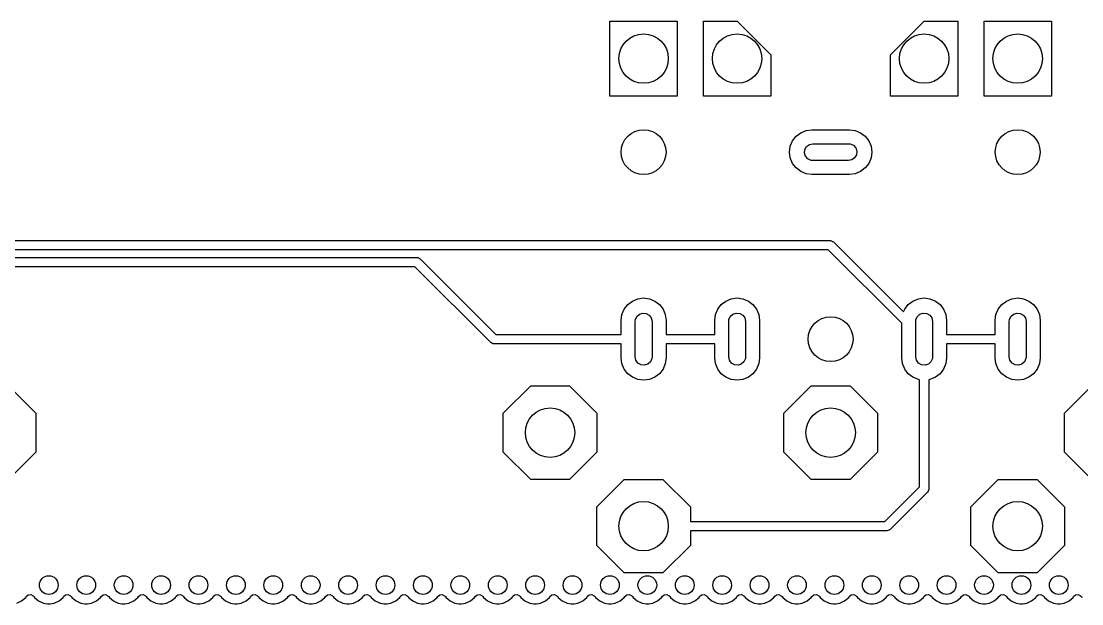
# Model space of a CAD drawing. Extents: x 0.71 to 7.56, y -5.16 to -0.79.
# Drawn here: x 3.873 to 4.989, y -1.44 to -0.827 of the extents above; entities that cross this region are included whole.
import ezdxf

# ---------------------------------------------------------------- set-up
doc = ezdxf.new("R2010")
doc.units = 0
doc.header["$MEASUREMENT"] = 0
doc.layers.add('BLACK', color=7, linetype='CONTINUOUS')

msp = doc.modelspace()

# ---------------------------------------------------------------- linework, layer by layer
at = {"layer": 'BLACK', "linetype": 'CONTINUOUS'}
for p, q in [((4.49213, -0.905512), (4.49213, -0.826772)), ((4.49213, -0.826772), (4.56299, -0.826772)), ((4.56299, -0.826772), (4.56299, -0.905512)), ((4.59055, -0.905512), (4.59055, -0.826772)), ((4.59055, -0.826772), (4.62598, -0.826772)), ((4.62598, -0.826772), (4.66142, -0.862205)), ((4.7874, -0.862205), (4.82283, -0.826772)), ((4.82283, -0.826772), (4.85827, -0.826772)), ((4.85827, -0.826772), (4.85827, -0.905512)), ((4.88583, -0.905512), (4.88583, -0.826772)), ((4.88583, -0.826772), (4.95669, -0.826772)), ((4.95669, -0.826772), (4.95669, -0.905512)), ((4.66142, -0.862205), (4.66142, -0.905512)), ((4.7874, -0.905512), (4.7874, -0.862205)), ((4.56299, -0.905512), (4.49213, -0.905512)), ((4.66142, -0.905512), (4.59055, -0.905512)), ((4.85827, -0.905512), (4.7874, -0.905512)), ((4.95669, -0.905512), (4.88583, -0.905512)), ((4.68427, -0.952756), (4.68802, -0.947864)), ((4.68802, -0.947864), (4.69291, -0.94411)), ((4.69291, -0.94411), (4.69861, -0.94175)), ((4.69861, -0.94175), (4.70472, -0.940945)), ((4.70472, -0.940945), (4.74409, -0.940945)), ((4.74409, -0.940945), (4.75021, -0.94175)), ((4.75021, -0.94175), (4.75591, -0.94411)), ((4.75591, -0.94411), (4.7608, -0.947864)), ((4.7608, -0.947864), (4.76455, -0.952756)), ((4.6811, -0.964567), (4.68191, -0.958453)), ((4.68191, -0.958453), (4.68427, -0.952756)), ((4.69728, -0.96183), (4.69913, -0.95864)), ((4.69913, -0.95864), (4.70211, -0.956474)), ((4.70211, -0.956474), (4.70571, -0.955709)), ((4.70571, -0.955709), (4.74311, -0.955709)), ((4.74311, -0.955709), (4.74495, -0.955902)), ((4.74495, -0.955902), (4.74832, -0.9574)), ((4.74832, -0.9574), (4.75078, -0.960138)), ((4.76455, -0.952756), (4.76691, -0.958453)), ((4.76691, -0.958453), (4.76772, -0.964567)), ((4.68191, -0.970681), (4.6811, -0.964567)), ((4.68427, -0.976378), (4.68191, -0.970681)), ((4.6969, -0.965493), (4.69728, -0.96183)), ((4.69804, -0.968996), (4.6969, -0.965493)), ((4.7005, -0.971733), (4.69804, -0.968996)), ((4.74969, -0.970494), (4.74671, -0.972659)), ((4.75153, -0.967304), (4.74969, -0.970494)), ((4.75078, -0.960138), (4.75192, -0.963641)), ((4.75192, -0.963641), (4.75153, -0.967304)), ((4.76691, -0.970681), (4.76455, -0.976378)), ((4.76772, -0.964567), (4.76691, -0.970681)), ((4.68802, -0.98127), (4.68427, -0.976378)), ((4.69291, -0.985024), (4.68802, -0.98127)), ((4.70387, -0.973232), (4.7005, -0.971733)), ((4.70571, -0.973425), (4.70387, -0.973232)), ((4.74311, -0.973425), (4.70571, -0.973425)), ((4.74671, -0.972659), (4.74311, -0.973425)), ((4.7608, -0.98127), (4.75591, -0.985024)), ((4.76455, -0.976378), (4.7608, -0.98127)), ((4.69861, -0.987384), (4.69291, -0.985024)), ((4.70472, -0.988189), (4.69861, -0.987384)), ((4.74409, -0.988189), (4.70472, -0.988189)), ((4.75021, -0.987384), (4.74409, -0.988189)), ((4.75591, -0.985024), (4.75021, -0.987384)), ((2.82037, -1.05768), (4.72402, -1.05768)), ((4.72402, -1.05768), (4.72489, -1.0578)), ((4.72489, -1.0578), (4.72506, -1.05779)), ((4.72506, -1.05779), (4.72516, -1.05784)), ((4.72516, -1.05784), (4.7254, -1.05788)), ((4.7254, -1.05788), (4.72643, -1.05854)), ((4.72643, -1.05854), (4.7275, -1.05912)), ((4.7275, -1.05912), (4.80118, -1.13281)), ((4.72198, -1.06752), (2.81833, -1.06752)), ((4.79921, -1.14475), (4.72198, -1.06752)), ((2.81303, -1.07539), (4.28898, -1.07539)), ((4.28898, -1.07539), (4.28985, -1.07552)), ((4.28985, -1.07552), (4.29002, -1.07551)), ((4.29002, -1.07551), (4.29012, -1.07556)), ((4.29012, -1.07556), (4.29036, -1.07559)), ((4.29036, -1.07559), (4.29139, -1.07625)), ((4.29139, -1.07625), (4.29246, -1.07684)), ((4.29246, -1.07684), (4.37212, -1.1565)), ((4.28694, -1.08524), (2.81099, -1.08524)), ((4.3666, -1.1649), (4.28694, -1.08524)), ((4.5071, -1.12992), (4.51086, -1.12503)), ((4.51086, -1.12503), (4.51575, -1.12128)), ((4.51575, -1.12128), (4.52145, -1.11892)), ((4.52145, -1.11892), (4.52756, -1.11811)), ((4.52756, -1.11811), (4.53367, -1.11892)), ((4.53367, -1.11892), (4.53937, -1.12128)), ((4.53937, -1.12128), (4.54426, -1.12503)), ((4.54426, -1.12503), (4.54802, -1.12992)), ((4.60553, -1.12992), (4.60928, -1.12503)), ((4.60928, -1.12503), (4.61417, -1.12128)), ((4.61417, -1.12128), (4.61987, -1.11892)), ((4.61987, -1.11892), (4.62598, -1.11811)), ((4.62598, -1.11811), (4.6321, -1.11892)), ((4.6321, -1.11892), (4.6378, -1.12128)), ((4.6378, -1.12128), (4.64269, -1.12503)), ((4.64269, -1.12503), (4.64644, -1.12992)), ((4.80238, -1.12992), (4.80613, -1.12503)), ((4.80613, -1.12503), (4.81102, -1.12128)), ((4.81102, -1.12128), (4.81672, -1.11892)), ((4.81672, -1.11892), (4.82283, -1.11811)), ((4.82283, -1.11811), (4.82895, -1.11892)), ((4.82895, -1.11892), (4.83465, -1.12128)), ((4.83465, -1.12128), (4.83954, -1.12503)), ((4.83954, -1.12503), (4.84329, -1.12992)), ((4.9008, -1.12992), (4.90456, -1.12503)), ((4.90456, -1.12503), (4.90945, -1.12128)), ((4.90945, -1.12128), (4.91515, -1.11892)), ((4.91515, -1.11892), (4.92126, -1.11811)), ((4.92126, -1.11811), (4.92737, -1.11892)), ((4.92737, -1.11892), (4.93307, -1.12128)), ((4.93307, -1.12128), (4.93796, -1.12503)), ((4.93796, -1.12503), (4.94172, -1.12992)), ((4.50394, -1.14173), (4.50474, -1.13562)), ((4.50474, -1.13562), (4.5071, -1.12992)), ((4.51889, -1.14087), (4.52039, -1.13751)), ((4.52039, -1.13751), (4.52313, -1.13505)), ((4.52313, -1.13505), (4.52663, -1.13391)), ((4.52663, -1.13391), (4.5303, -1.13429)), ((4.5303, -1.13429), (4.53349, -1.13613)), ((4.53349, -1.13613), (4.53565, -1.13911)), ((4.54802, -1.12992), (4.55038, -1.13562)), ((4.55038, -1.13562), (4.55118, -1.14173)), ((4.60236, -1.14173), (4.60317, -1.13562)), ((4.60317, -1.13562), (4.60553, -1.12992)), ((4.61732, -1.14087), (4.61882, -1.13751)), ((4.61882, -1.13751), (4.62156, -1.13505)), ((4.62156, -1.13505), (4.62506, -1.13391)), ((4.62506, -1.13391), (4.62872, -1.13429)), ((4.62872, -1.13429), (4.63191, -1.13613)), ((4.63191, -1.13613), (4.63408, -1.13911)), ((4.64644, -1.12992), (4.6488, -1.13562)), ((4.6488, -1.13562), (4.64961, -1.14173)), ((4.80118, -1.13281), (4.80238, -1.12992)), ((4.81417, -1.14087), (4.81567, -1.13751)), ((4.81567, -1.13751), (4.81841, -1.13505)), ((4.81841, -1.13505), (4.82191, -1.13391)), ((4.82191, -1.13391), (4.82557, -1.13429)), ((4.82557, -1.13429), (4.82876, -1.13613)), ((4.82876, -1.13613), (4.83093, -1.13911)), ((4.84329, -1.12992), (4.84565, -1.13562)), ((4.84565, -1.13562), (4.84646, -1.14173)), ((4.89764, -1.14173), (4.89844, -1.13562)), ((4.89844, -1.13562), (4.9008, -1.12992)), ((4.9126, -1.14087), (4.91409, -1.13751)), ((4.91409, -1.13751), (4.91683, -1.13505)), ((4.91683, -1.13505), (4.92033, -1.13391)), ((4.92033, -1.13391), (4.924, -1.13429)), ((4.924, -1.13429), (4.92719, -1.13613)), ((4.92719, -1.13613), (4.92935, -1.13911)), ((4.94172, -1.12992), (4.94408, -1.13562)), ((4.94408, -1.13562), (4.94488, -1.14173)), ((4.50394, -1.1565), (4.50394, -1.14173)), ((4.5187, -1.14272), (4.51889, -1.14087)), ((4.5187, -1.18012), (4.5187, -1.14272)), ((4.53565, -1.13911), (4.53642, -1.14272)), ((4.53642, -1.14272), (4.53642, -1.18012)), ((4.55118, -1.14173), (4.55118, -1.1565)), ((4.60236, -1.1565), (4.60236, -1.14173)), ((4.61713, -1.14272), (4.61732, -1.14087)), ((4.61713, -1.18012), (4.61713, -1.14272)), ((4.63408, -1.13911), (4.63484, -1.14272)), ((4.63484, -1.14272), (4.63484, -1.18012)), ((4.64961, -1.14173), (4.64961, -1.1811)), ((4.79921, -1.1811), (4.79921, -1.14475)), ((4.81398, -1.14272), (4.81417, -1.14087)), ((4.81398, -1.18012), (4.81398, -1.14272)), ((4.83093, -1.13911), (4.83169, -1.14272)), ((4.83169, -1.14272), (4.83169, -1.18012)), ((4.84646, -1.14173), (4.84646, -1.1565)), ((4.89764, -1.1565), (4.89764, -1.14173)), ((4.9124, -1.14272), (4.9126, -1.14087)), ((4.9124, -1.18012), (4.9124, -1.14272)), ((4.92935, -1.13911), (4.93012, -1.14272)), ((4.93012, -1.14272), (4.93012, -1.18012)), ((4.94488, -1.14173), (4.94488, -1.1811)), ((4.37212, -1.1565), (4.50394, -1.1565)), ((4.55118, -1.1565), (4.60236, -1.1565)), ((4.84646, -1.1565), (4.89764, -1.1565)), ((4.36767, -1.16548), (4.3666, -1.1649)), ((4.36869, -1.16614), (4.36767, -1.16548)), ((4.36894, -1.16617), (4.36869, -1.16614)), ((4.36903, -1.16623), (4.36894, -1.16617)), ((4.36921, -1.16621), (4.36903, -1.16623)), ((4.37008, -1.16634), (4.36921, -1.16621)), ((4.50394, -1.16634), (4.37008, -1.16634)), ((4.50394, -1.1811), (4.50394, -1.16634)), ((4.60236, -1.16634), (4.55118, -1.16634)), ((4.55118, -1.16634), (4.55118, -1.1811)), ((4.60236, -1.1811), (4.60236, -1.16634)), ((4.89764, -1.16634), (4.84646, -1.16634)), ((4.84646, -1.16634), (4.84646, -1.1811)), ((4.89764, -1.1811), (4.89764, -1.16634)), ((4.50474, -1.18722), (4.50394, -1.1811)), ((4.51947, -1.18372), (4.5187, -1.18012)), ((4.53622, -1.18196), (4.53473, -1.18532)), ((4.53642, -1.18012), (4.53622, -1.18196)), ((4.55118, -1.1811), (4.55038, -1.18722)), ((4.60317, -1.18722), (4.60236, -1.1811)), ((4.61789, -1.18372), (4.61713, -1.18012)), ((4.63465, -1.18196), (4.63315, -1.18532)), ((4.63484, -1.18012), (4.63465, -1.18196)), ((4.64961, -1.1811), (4.6488, -1.18722)), ((4.80002, -1.18722), (4.79921, -1.1811)), ((4.81474, -1.18372), (4.81398, -1.18012)), ((4.8315, -1.18196), (4.83, -1.18532)), ((4.83169, -1.18012), (4.8315, -1.18196)), ((4.84646, -1.1811), (4.84565, -1.18722)), ((4.89844, -1.18722), (4.89764, -1.1811)), ((4.91317, -1.18372), (4.9124, -1.18012)), ((4.92992, -1.18196), (4.92843, -1.18532)), ((4.93012, -1.18012), (4.92992, -1.18196)), ((4.94488, -1.1811), (4.94408, -1.18722)), ((4.5071, -1.19291), (4.50474, -1.18722)), ((4.51086, -1.19781), (4.5071, -1.19291)), ((4.52163, -1.1867), (4.51947, -1.18372)), ((4.52482, -1.18854), (4.52163, -1.1867)), ((4.52848, -1.18893), (4.52482, -1.18854)), ((4.53199, -1.18779), (4.52848, -1.18893)), ((4.53473, -1.18532), (4.53199, -1.18779)), ((4.54802, -1.19291), (4.54426, -1.19781)), ((4.55038, -1.18722), (4.54802, -1.19291)), ((4.60553, -1.19291), (4.60317, -1.18722)), ((4.60928, -1.19781), (4.60553, -1.19291)), ((4.62006, -1.1867), (4.61789, -1.18372)), ((4.62325, -1.18854), (4.62006, -1.1867)), ((4.62691, -1.18893), (4.62325, -1.18854)), ((4.63041, -1.18779), (4.62691, -1.18893)), ((4.63315, -1.18532), (4.63041, -1.18779)), ((4.64644, -1.19291), (4.64269, -1.19781)), ((4.6488, -1.18722), (4.64644, -1.19291)), ((4.80238, -1.19291), (4.80002, -1.18722)), ((4.80613, -1.19781), (4.80238, -1.19291)), ((4.81691, -1.1867), (4.81474, -1.18372)), ((4.8201, -1.18854), (4.81691, -1.1867)), ((4.82376, -1.18893), (4.8201, -1.18854)), ((4.82726, -1.18779), (4.82376, -1.18893)), ((4.83, -1.18532), (4.82726, -1.18779)), ((4.84329, -1.19291), (4.83954, -1.19781)), ((4.84565, -1.18722), (4.84329, -1.19291)), ((4.9008, -1.19291), (4.89844, -1.18722)), ((4.90456, -1.19781), (4.9008, -1.19291)), ((4.91533, -1.1867), (4.91317, -1.18372)), ((4.91852, -1.18854), (4.91533, -1.1867)), ((4.92219, -1.18893), (4.91852, -1.18854)), ((4.92569, -1.18779), (4.92219, -1.18893)), ((4.92843, -1.18532), (4.92569, -1.18779)), ((4.94172, -1.19291), (4.93796, -1.19781)), ((4.94408, -1.18722), (4.94172, -1.19291)), ((4.51575, -1.20156), (4.51086, -1.19781)), ((4.52145, -1.20392), (4.51575, -1.20156)), ((4.52756, -1.20472), (4.52145, -1.20392)), ((4.53367, -1.20392), (4.52756, -1.20472)), ((4.53937, -1.20156), (4.53367, -1.20392)), ((4.54426, -1.19781), (4.53937, -1.20156)), ((4.61417, -1.20156), (4.60928, -1.19781)), ((4.61987, -1.20392), (4.61417, -1.20156)), ((4.62598, -1.20472), (4.61987, -1.20392)), ((4.6321, -1.20392), (4.62598, -1.20472)), ((4.6378, -1.20156), (4.6321, -1.20392)), ((4.64269, -1.19781), (4.6378, -1.20156)), ((4.81102, -1.20156), (4.80613, -1.19781)), ((4.81672, -1.20392), (4.81102, -1.20156)), ((4.81791, -1.20408), (4.81672, -1.20392)), ((4.81791, -1.31686), (4.81791, -1.20408)), ((4.82895, -1.20392), (4.82776, -1.20408)), ((4.82776, -1.20408), (4.82776, -1.3189)), ((4.83465, -1.20156), (4.82895, -1.20392)), ((4.83954, -1.19781), (4.83465, -1.20156)), ((4.90945, -1.20156), (4.90456, -1.19781)), ((4.91515, -1.20392), (4.90945, -1.20156)), ((4.92126, -1.20472), (4.91515, -1.20392)), ((4.92737, -1.20392), (4.92126, -1.20472)), ((4.93307, -1.20156), (4.92737, -1.20392)), ((4.93796, -1.19781), (4.93307, -1.20156)), ((3.85897, -1.21063), (3.8878, -1.23946)), ((4.37992, -1.23946), (4.40875, -1.21063)), ((4.40875, -1.21063), (4.44952, -1.21063)), ((4.44952, -1.21063), (4.47835, -1.23946)), ((4.6752, -1.23946), (4.70402, -1.21063)), ((4.70402, -1.21063), (4.74479, -1.21063)), ((4.74479, -1.21063), (4.77362, -1.23946)), ((4.97047, -1.23946), (4.9993, -1.21063)), ((3.8878, -1.23946), (3.8878, -1.28023)), ((4.37992, -1.28023), (4.37992, -1.23946)), ((4.47835, -1.23946), (4.47835, -1.28023)), ((4.6752, -1.28023), (4.6752, -1.23946)), ((4.77362, -1.23946), (4.77362, -1.28023)), ((4.97047, -1.28023), (4.97047, -1.23946)), ((3.8878, -1.28023), (3.85897, -1.30906)), ((4.40875, -1.30906), (4.37992, -1.28023)), ((4.47835, -1.28023), (4.44952, -1.30906)), ((4.70402, -1.30906), (4.6752, -1.28023)), ((4.77362, -1.28023), (4.74479, -1.30906)), ((4.9993, -1.30906), (4.97047, -1.28023)), ((4.44952, -1.30906), (4.40875, -1.30906)), ((4.47835, -1.33788), (4.50717, -1.30906)), ((4.50717, -1.30906), (4.54794, -1.30906)), ((4.54794, -1.30906), (4.57677, -1.33788)), ((4.74479, -1.30906), (4.70402, -1.30906)), ((4.78143, -1.35335), (4.81791, -1.31686)), ((4.87205, -1.33788), (4.90088, -1.30906)), ((4.90088, -1.30906), (4.94164, -1.30906)), ((4.94164, -1.30906), (4.97047, -1.33788)), ((4.82631, -1.32238), (4.78694, -1.36175)), ((4.8269, -1.32131), (4.82631, -1.32238)), ((4.82756, -1.32028), (4.8269, -1.32131)), ((4.82759, -1.32004), (4.82756, -1.32028)), ((4.82764, -1.31994), (4.82759, -1.32004)), ((4.82776, -1.3189), (4.82763, -1.31977)), ((4.82763, -1.31977), (4.82764, -1.31994)), ((4.47835, -1.37865), (4.47835, -1.33788)), ((4.57677, -1.33788), (4.57677, -1.35335)), ((4.87205, -1.37865), (4.87205, -1.33788)), ((4.97047, -1.33788), (4.97047, -1.37865)), ((4.57677, -1.35335), (4.78143, -1.35335)), ((4.78694, -1.36175), (4.78624, -1.36227)), ((4.78346, -1.36319), (4.57677, -1.36319)), ((4.57677, -1.36319), (4.57677, -1.37865)), ((4.78463, -1.36285), (4.78346, -1.36319)), ((4.78582, -1.36259), (4.78463, -1.36285)), ((4.78602, -1.36244), (4.78582, -1.36259)), ((4.78613, -1.36241), (4.78602, -1.36244)), ((4.78624, -1.36227), (4.78613, -1.36241)), ((4.50717, -1.40748), (4.47835, -1.37865)), ((4.57677, -1.37865), (4.54794, -1.40748)), ((4.90088, -1.40748), (4.87205, -1.37865)), ((4.97047, -1.37865), (4.94164, -1.40748)), ((4.54794, -1.40748), (4.50717, -1.40748)), ((4.94164, -1.40748), (4.90088, -1.40748)), ((3.86781, -1.43938), (3.87297, -1.43702)), ((3.87297, -1.43702), (3.87725, -1.43331)), ((3.87725, -1.43331), (3.87778, -1.43248)), ((3.87725, -1.43331), (3.87725, -1.43331)), ((3.87778, -1.43248), (3.87986, -1.43068)), ((3.87986, -1.43068), (3.88258, -1.43029)), ((3.88258, -1.43029), (3.88509, -1.43143)), ((3.88509, -1.43143), (3.886, -1.43248)), ((3.886, -1.43248), (3.88653, -1.43331)), ((3.88653, -1.43331), (3.88653, -1.43331)), ((3.88653, -1.43331), (3.89081, -1.43702)), ((3.89081, -1.43702), (3.89597, -1.43938)), ((3.89597, -1.43938), (3.90017, -1.43998)), ((3.90298, -1.43998), (3.90718, -1.43938)), ((3.90718, -1.43938), (3.91234, -1.43702)), ((3.91234, -1.43702), (3.91662, -1.43331)), ((3.91662, -1.43331), (3.91715, -1.43248)), ((3.91662, -1.43331), (3.91662, -1.43331)), ((3.91715, -1.43248), (3.91923, -1.43068)), ((3.91923, -1.43068), (3.92195, -1.43029)), ((3.92195, -1.43029), (3.92446, -1.43143)), ((3.92446, -1.43143), (3.92537, -1.43248)), ((3.92537, -1.43248), (3.9259, -1.43331)), ((3.9259, -1.43331), (3.9259, -1.43331)), ((3.9259, -1.43331), (3.93018, -1.43702)), ((3.93018, -1.43702), (3.93534, -1.43938)), ((3.93534, -1.43938), (3.93954, -1.43998)), ((3.94235, -1.43998), (3.94655, -1.43938)), ((3.94655, -1.43938), (3.95171, -1.43702)), ((3.95171, -1.43702), (3.95599, -1.43331)), ((3.95599, -1.43331), (3.95652, -1.43248)), ((3.95599, -1.43331), (3.95599, -1.43331)), ((3.95652, -1.43248), (3.9586, -1.43068)), ((3.9586, -1.43068), (3.96132, -1.43029)), ((3.96132, -1.43029), (3.96383, -1.43143)), ((3.96383, -1.43143), (3.96474, -1.43248)), ((3.96474, -1.43248), (3.96527, -1.43331)), ((3.96527, -1.43331), (3.96527, -1.43331)), ((3.96527, -1.43331), (3.96955, -1.43702)), ((3.96955, -1.43702), (3.97471, -1.43938)), ((3.97471, -1.43938), (3.97891, -1.43998)), ((3.98172, -1.43998), (3.98592, -1.43938)), ((3.98592, -1.43938), (3.99108, -1.43702)), ((3.99108, -1.43702), (3.99536, -1.43331)), ((3.99536, -1.43331), (3.99589, -1.43248)), ((3.99536, -1.43331), (3.99536, -1.43331)), ((3.99589, -1.43248), (3.99797, -1.43068)), ((3.99797, -1.43068), (4.00069, -1.43029)), ((4.00069, -1.43029), (4.0032, -1.43143)), ((4.0032, -1.43143), (4.00411, -1.43248)), ((4.00411, -1.43248), (4.00464, -1.43331)), ((4.00464, -1.43331), (4.00464, -1.43331)), ((4.00464, -1.43331), (4.00892, -1.43702)), ((4.00892, -1.43702), (4.01408, -1.43938)), ((4.01408, -1.43938), (4.01828, -1.43998)), ((4.02109, -1.43998), (4.02529, -1.43938)), ((4.02529, -1.43938), (4.03045, -1.43702)), ((4.03045, -1.43702), (4.03473, -1.43331)), ((4.03473, -1.43331), (4.03526, -1.43248)), ((4.03473, -1.43331), (4.03473, -1.43331)), ((4.03526, -1.43248), (4.03734, -1.43068)), ((4.03734, -1.43068), (4.04006, -1.43029)), ((4.04006, -1.43029), (4.04257, -1.43143)), ((4.04257, -1.43143), (4.04348, -1.43248)), ((4.04348, -1.43248), (4.04401, -1.43331)), ((4.04401, -1.43331), (4.04401, -1.43331)), ((4.04401, -1.43331), (4.04829, -1.43702)), ((4.04829, -1.43702), (4.05345, -1.43938)), ((4.05345, -1.43938), (4.05765, -1.43998)), ((4.06046, -1.43998), (4.06466, -1.43938)), ((4.06466, -1.43938), (4.06982, -1.43702)), ((4.06982, -1.43702), (4.0741, -1.43331)), ((4.0741, -1.43331), (4.07463, -1.43248)), ((4.0741, -1.43331), (4.0741, -1.43331)), ((4.07463, -1.43248), (4.07671, -1.43068)), ((4.07671, -1.43068), (4.07943, -1.43029)), ((4.07943, -1.43029), (4.08194, -1.43143)), ((4.08194, -1.43143), (4.08285, -1.43248)), ((4.08285, -1.43248), (4.08338, -1.43331)), ((4.08338, -1.43331), (4.08338, -1.43331)), ((4.08338, -1.43331), (4.08766, -1.43702)), ((4.08766, -1.43702), (4.09282, -1.43938)), ((4.09282, -1.43938), (4.09702, -1.43998)), ((4.09983, -1.43998), (4.10403, -1.43938)), ((4.10403, -1.43938), (4.10919, -1.43702)), ((4.10919, -1.43702), (4.11347, -1.43331)), ((4.11347, -1.43331), (4.114, -1.43248)), ((4.11347, -1.43331), (4.11347, -1.43331)), ((4.114, -1.43248), (4.11608, -1.43068)), ((4.11608, -1.43068), (4.1188, -1.43029)), ((4.1188, -1.43029), (4.12131, -1.43143)), ((4.12131, -1.43143), (4.12222, -1.43248)), ((4.12222, -1.43248), (4.12275, -1.43331)), ((4.12275, -1.43331), (4.12275, -1.43331)), ((4.12275, -1.43331), (4.12703, -1.43702)), ((4.12703, -1.43702), (4.13219, -1.43938)), ((4.13219, -1.43938), (4.13639, -1.43998)), ((4.1392, -1.43998), (4.1434, -1.43938)), ((4.1434, -1.43938), (4.14856, -1.43702)), ((4.14856, -1.43702), (4.15284, -1.43331)), ((4.15284, -1.43331), (4.15337, -1.43248)), ((4.15284, -1.43331), (4.15284, -1.43331)), ((4.15337, -1.43248), (4.15545, -1.43068)), ((4.15545, -1.43068), (4.15818, -1.43029)), ((4.15818, -1.43029), (4.16068, -1.43143)), ((4.16068, -1.43143), (4.16159, -1.43248)), ((4.16159, -1.43248), (4.16212, -1.43331)), ((4.16212, -1.43331), (4.16212, -1.43331)), ((4.16212, -1.43331), (4.1664, -1.43702)), ((4.1664, -1.43702), (4.17156, -1.43938)), ((4.17156, -1.43938), (4.17576, -1.43998)), ((4.17857, -1.43998), (4.18277, -1.43938)), ((4.18277, -1.43938), (4.18793, -1.43702)), ((4.18793, -1.43702), (4.19221, -1.43331)), ((4.19221, -1.43331), (4.19274, -1.43248)), ((4.19221, -1.43331), (4.19221, -1.43331)), ((4.19274, -1.43248), (4.19482, -1.43068)), ((4.19482, -1.43068), (4.19755, -1.43029)), ((4.19755, -1.43029), (4.20005, -1.43143)), ((4.20005, -1.43143), (4.20096, -1.43248)), ((4.20096, -1.43248), (4.20149, -1.43331)), ((4.20149, -1.43331), (4.20149, -1.43331)), ((4.20149, -1.43331), (4.20577, -1.43702)), ((4.20577, -1.43702), (4.21093, -1.43938)), ((4.21093, -1.43938), (4.21513, -1.43998)), ((4.21794, -1.43998), (4.22214, -1.43938)), ((4.22214, -1.43938), (4.2273, -1.43702)), ((4.2273, -1.43702), (4.23158, -1.43331)), ((4.23158, -1.43331), (4.23211, -1.43248)), ((4.23158, -1.43331), (4.23158, -1.43331)), ((4.23211, -1.43248), (4.23419, -1.43068)), ((4.23419, -1.43068), (4.23692, -1.43029)), ((4.23692, -1.43029), (4.23942, -1.43143)), ((4.23942, -1.43143), (4.24033, -1.43248)), ((4.24033, -1.43248), (4.24086, -1.43331)), ((4.24086, -1.43331), (4.24086, -1.43331)), ((4.24086, -1.43331), (4.24514, -1.43702)), ((4.24514, -1.43702), (4.2503, -1.43938)), ((4.2503, -1.43938), (4.2545, -1.43998)), ((4.25731, -1.43998), (4.26151, -1.43938)), ((4.26151, -1.43938), (4.26667, -1.43702)), ((4.26667, -1.43702), (4.27095, -1.43331)), ((4.27095, -1.43331), (4.27148, -1.43248)), ((4.27095, -1.43331), (4.27095, -1.43331)), ((4.27148, -1.43248), (4.27356, -1.43068)), ((4.27356, -1.43068), (4.27629, -1.43029)), ((4.27629, -1.43029), (4.27879, -1.43143)), ((4.27879, -1.43143), (4.2797, -1.43248)), ((4.2797, -1.43248), (4.28023, -1.43331)), ((4.28023, -1.43331), (4.28023, -1.43331)), ((4.28023, -1.43331), (4.28451, -1.43702)), ((4.28451, -1.43702), (4.28967, -1.43938)), ((4.28967, -1.43938), (4.29387, -1.43998)), ((4.29669, -1.43998), (4.30088, -1.43938)), ((4.30088, -1.43938), (4.30604, -1.43702)), ((4.30604, -1.43702), (4.31032, -1.43331)), ((4.31032, -1.43331), (4.31085, -1.43248)), ((4.31032, -1.43331), (4.31032, -1.43331)), ((4.31085, -1.43248), (4.31293, -1.43068)), ((4.31293, -1.43068), (4.31566, -1.43029)), ((4.31566, -1.43029), (4.31816, -1.43143)), ((4.31816, -1.43143), (4.31907, -1.43248)), ((4.31907, -1.43248), (4.3196, -1.43331)), ((4.3196, -1.43331), (4.3196, -1.43331)), ((4.3196, -1.43331), (4.32388, -1.43702)), ((4.32388, -1.43702), (4.32904, -1.43938)), ((4.32904, -1.43938), (4.33324, -1.43998)), ((4.33606, -1.43998), (4.34025, -1.43938)), ((4.34025, -1.43938), (4.34541, -1.43702)), ((4.34541, -1.43702), (4.34969, -1.43331)), ((4.34969, -1.43331), (4.35022, -1.43248)), ((4.34969, -1.43331), (4.34969, -1.43331)), ((4.35022, -1.43248), (4.3523, -1.43068)), ((4.3523, -1.43068), (4.35503, -1.43029)), ((4.35503, -1.43029), (4.35753, -1.43143)), ((4.35753, -1.43143), (4.35844, -1.43248)), ((4.35844, -1.43248), (4.35897, -1.43331)), ((4.35897, -1.43331), (4.35897, -1.43331)), ((4.35897, -1.43331), (4.36325, -1.43702)), ((4.36325, -1.43702), (4.36841, -1.43938)), ((4.36841, -1.43938), (4.37261, -1.43998)), ((4.37543, -1.43998), (4.37962, -1.43938)), ((4.37962, -1.43938), (4.38478, -1.43702)), ((4.38478, -1.43702), (4.38906, -1.43331)), ((4.38906, -1.43331), (4.38959, -1.43248)), ((4.38906, -1.43331), (4.38906, -1.43331)), ((4.38959, -1.43248), (4.39167, -1.43068)), ((4.39167, -1.43068), (4.3944, -1.43029)), ((4.3944, -1.43029), (4.3969, -1.43143)), ((4.3969, -1.43143), (4.39781, -1.43248)), ((4.39781, -1.43248), (4.39834, -1.43331)), ((4.39834, -1.43331), (4.39834, -1.43331)), ((4.39834, -1.43331), (4.40262, -1.43702)), ((4.40262, -1.43702), (4.40778, -1.43938)), ((4.40778, -1.43938), (4.41198, -1.43998)), ((4.4148, -1.43998), (4.41899, -1.43938)), ((4.41899, -1.43938), (4.42415, -1.43702)), ((4.42415, -1.43702), (4.42843, -1.43331)), ((4.42843, -1.43331), (4.42896, -1.43248)), ((4.42843, -1.43331), (4.42843, -1.43331)), ((4.42896, -1.43248), (4.43104, -1.43068)), ((4.43104, -1.43068), (4.43377, -1.43029)), ((4.43377, -1.43029), (4.43627, -1.43143)), ((4.43627, -1.43143), (4.43718, -1.43248)), ((4.43718, -1.43248), (4.43771, -1.43331)), ((4.43771, -1.43331), (4.43771, -1.43331)), ((4.43771, -1.43331), (4.44199, -1.43702)), ((4.44199, -1.43702), (4.44715, -1.43938)), ((4.44715, -1.43938), (4.45135, -1.43998)), ((4.45417, -1.43998), (4.45836, -1.43938)), ((4.45836, -1.43938), (4.46352, -1.43702)), ((4.46352, -1.43702), (4.4678, -1.43331)), ((4.4678, -1.43331), (4.46833, -1.43248)), ((4.4678, -1.43331), (4.4678, -1.43331)), ((4.46833, -1.43248), (4.47041, -1.43068)), ((4.47041, -1.43068), (4.47314, -1.43029)), ((4.47314, -1.43029), (4.47564, -1.43143)), ((4.47564, -1.43143), (4.47655, -1.43248)), ((4.47655, -1.43248), (4.47708, -1.43331)), ((4.47708, -1.43331), (4.47708, -1.43331)), ((4.47708, -1.43331), (4.48136, -1.43702)), ((4.48136, -1.43702), (4.48652, -1.43938)), ((4.48652, -1.43938), (4.49072, -1.43998)), ((4.49354, -1.43998), (4.49773, -1.43938)), ((4.49773, -1.43938), (4.50289, -1.43702)), ((4.50289, -1.43702), (4.50717, -1.43331)), ((4.50717, -1.43331), (4.5077, -1.43248)), ((4.50717, -1.43331), (4.50717, -1.43331)), ((4.5077, -1.43248), (4.50978, -1.43068)), ((4.50978, -1.43068), (4.51251, -1.43029)), ((4.51251, -1.43029), (4.51501, -1.43143)), ((4.51501, -1.43143), (4.51592, -1.43248)), ((4.51592, -1.43248), (4.51645, -1.43331)), ((4.51645, -1.43331), (4.51645, -1.43331)), ((4.51645, -1.43331), (4.52073, -1.43702)), ((4.52073, -1.43702), (4.52589, -1.43938)), ((4.52589, -1.43938), (4.53009, -1.43998)), ((4.53291, -1.43998), (4.5371, -1.43938)), ((4.5371, -1.43938), (4.54226, -1.43702)), ((4.54226, -1.43702), (4.54654, -1.43331)), ((4.54654, -1.43331), (4.54707, -1.43248)), ((4.54654, -1.43331), (4.54654, -1.43331)), ((4.54707, -1.43248), (4.54915, -1.43068)), ((4.54915, -1.43068), (4.55188, -1.43029)), ((4.55188, -1.43029), (4.55438, -1.43143)), ((4.55438, -1.43143), (4.55529, -1.43248)), ((4.55529, -1.43248), (4.55582, -1.43331)), ((4.55582, -1.43331), (4.55582, -1.43331)), ((4.55582, -1.43331), (4.5601, -1.43702)), ((4.5601, -1.43702), (4.56526, -1.43938)), ((4.56526, -1.43938), (4.56946, -1.43998)), ((4.57228, -1.43998), (4.57647, -1.43938)), ((4.57647, -1.43938), (4.58163, -1.43702)), ((4.58163, -1.43702), (4.58591, -1.43331)), ((4.58591, -1.43331), (4.58644, -1.43248)), ((4.58591, -1.43331), (4.58591, -1.43331)), ((4.58644, -1.43248), (4.58852, -1.43068)), ((4.58852, -1.43068), (4.59125, -1.43029)), ((4.59125, -1.43029), (4.59375, -1.43143)), ((4.59375, -1.43143), (4.59466, -1.43248)), ((4.59466, -1.43248), (4.59519, -1.43331)), ((4.59519, -1.43331), (4.59519, -1.43331)), ((4.59519, -1.43331), (4.59947, -1.43702)), ((4.59947, -1.43702), (4.60463, -1.43938)), ((4.60463, -1.43938), (4.60883, -1.43998)), ((4.61165, -1.43998), (4.61584, -1.43938)), ((4.61584, -1.43938), (4.621, -1.43702)), ((4.621, -1.43702), (4.62528, -1.43331)), ((4.62528, -1.43331), (4.62581, -1.43248)), ((4.62528, -1.43331), (4.62528, -1.43331)), ((4.62581, -1.43248), (4.62789, -1.43068)), ((4.62789, -1.43068), (4.63062, -1.43029)), ((4.63062, -1.43029), (4.63312, -1.43143)), ((4.63312, -1.43143), (4.63403, -1.43248)), ((4.63403, -1.43248), (4.63456, -1.43331)), ((4.63456, -1.43331), (4.63456, -1.43331)), ((4.63456, -1.43331), (4.63884, -1.43702)), ((4.63884, -1.43702), (4.644, -1.43938)), ((4.644, -1.43938), (4.6482, -1.43998)), ((4.65102, -1.43998), (4.65521, -1.43938)), ((4.65521, -1.43938), (4.66037, -1.43702)), ((4.66037, -1.43702), (4.66465, -1.43331)), ((4.66465, -1.43331), (4.66518, -1.43248)), ((4.66465, -1.43331), (4.66465, -1.43331)), ((4.66518, -1.43248), (4.66726, -1.43068)), ((4.66726, -1.43068), (4.66999, -1.43029)), ((4.66999, -1.43029), (4.67249, -1.43143)), ((4.67249, -1.43143), (4.6734, -1.43248)), ((4.6734, -1.43248), (4.67393, -1.43331)), ((4.67393, -1.43331), (4.67393, -1.43331)), ((4.67393, -1.43331), (4.67821, -1.43702)), ((4.67821, -1.43702), (4.68337, -1.43938)), ((4.68337, -1.43938), (4.68757, -1.43998)), ((4.69039, -1.43998), (4.69458, -1.43938)), ((4.69458, -1.43938), (4.69974, -1.43702)), ((4.69974, -1.43702), (4.70402, -1.43331)), ((4.70402, -1.43331), (4.70455, -1.43248)), ((4.70402, -1.43331), (4.70402, -1.43331)), ((4.70455, -1.43248), (4.70663, -1.43068)), ((4.70663, -1.43068), (4.70936, -1.43029)), ((4.70936, -1.43029), (4.71186, -1.43143)), ((4.71186, -1.43143), (4.71277, -1.43248)), ((4.71277, -1.43248), (4.7133, -1.43331)), ((4.7133, -1.43331), (4.7133, -1.43331)), ((4.7133, -1.43331), (4.71758, -1.43702)), ((4.71758, -1.43702), (4.72274, -1.43938)), ((4.72274, -1.43938), (4.72694, -1.43998)), ((4.72976, -1.43998), (4.73395, -1.43938)), ((4.73395, -1.43938), (4.73911, -1.43702)), ((4.73911, -1.43702), (4.74339, -1.43331)), ((4.74339, -1.43331), (4.74392, -1.43248)), ((4.74339, -1.43331), (4.74339, -1.43331)), ((4.74392, -1.43248), (4.746, -1.43068)), ((4.746, -1.43068), (4.74873, -1.43029)), ((4.74873, -1.43029), (4.75123, -1.43143)), ((4.75123, -1.43143), (4.75214, -1.43248)), ((4.75214, -1.43248), (4.75267, -1.43331)), ((4.75267, -1.43331), (4.75267, -1.43331)), ((4.75267, -1.43331), (4.75695, -1.43702)), ((4.75695, -1.43702), (4.76211, -1.43938)), ((4.76211, -1.43938), (4.76631, -1.43998)), ((4.76913, -1.43998), (4.77333, -1.43938)), ((4.77333, -1.43938), (4.77848, -1.43702)), ((4.77848, -1.43702), (4.78276, -1.43331)), ((4.78276, -1.43331), (4.78329, -1.43248)), ((4.78276, -1.43331), (4.78276, -1.43331)), ((4.78329, -1.43248), (4.78537, -1.43068)), ((4.78537, -1.43068), (4.7881, -1.43029)), ((4.7881, -1.43029), (4.7906, -1.43143)), ((4.7906, -1.43143), (4.79151, -1.43248)), ((4.79151, -1.43248), (4.79204, -1.43331)), ((4.79204, -1.43331), (4.79204, -1.43331)), ((4.79204, -1.43331), (4.79632, -1.43702)), ((4.79632, -1.43702), (4.80148, -1.43938)), ((4.80148, -1.43938), (4.80568, -1.43998)), ((4.8085, -1.43998), (4.8127, -1.43938)), ((4.8127, -1.43938), (4.81785, -1.43702)), ((4.81785, -1.43702), (4.82213, -1.43331)), ((4.82213, -1.43331), (4.82266, -1.43248)), ((4.82213, -1.43331), (4.82213, -1.43331)), ((4.82266, -1.43248), (4.82474, -1.43068)), ((4.82474, -1.43068), (4.82747, -1.43029)), ((4.82747, -1.43029), (4.82997, -1.43143)), ((4.82997, -1.43143), (4.83088, -1.43248)), ((4.83088, -1.43248), (4.83141, -1.43331)), ((4.83141, -1.43331), (4.83141, -1.43331)), ((4.83141, -1.43331), (4.83569, -1.43702)), ((4.83569, -1.43702), (4.84085, -1.43938)), ((4.84085, -1.43938), (4.84505, -1.43998)), ((4.84787, -1.43998), (4.85207, -1.43938)), ((4.85207, -1.43938), (4.85722, -1.43702)), ((4.85722, -1.43702), (4.8615, -1.43331)), ((4.8615, -1.43331), (4.86203, -1.43248)), ((4.8615, -1.43331), (4.8615, -1.43331)), ((4.86203, -1.43248), (4.86411, -1.43068)), ((4.86411, -1.43068), (4.86684, -1.43029)), ((4.86684, -1.43029), (4.86934, -1.43143)), ((4.86934, -1.43143), (4.87025, -1.43248)), ((4.87025, -1.43248), (4.87078, -1.43331)), ((4.87078, -1.43331), (4.87078, -1.43331)), ((4.87078, -1.43331), (4.87506, -1.43702)), ((4.87506, -1.43702), (4.88022, -1.43938)), ((4.88022, -1.43938), (4.88442, -1.43998)), ((4.88724, -1.43998), (4.89144, -1.43938)), ((4.89144, -1.43938), (4.89659, -1.43702)), ((4.89659, -1.43702), (4.90087, -1.43331)), ((4.90087, -1.43331), (4.9014, -1.43248)), ((4.90087, -1.43331), (4.90087, -1.43331)), ((4.9014, -1.43248), (4.90348, -1.43068)), ((4.90348, -1.43068), (4.90621, -1.43029)), ((4.90621, -1.43029), (4.90871, -1.43143)), ((4.90871, -1.43143), (4.90962, -1.43248)), ((4.90962, -1.43248), (4.91015, -1.43331)), ((4.91015, -1.43331), (4.91015, -1.43331)), ((4.91015, -1.43331), (4.91443, -1.43702)), ((4.91443, -1.43702), (4.91959, -1.43938)), ((4.91959, -1.43938), (4.92379, -1.43998)), ((4.92661, -1.43998), (4.93081, -1.43938)), ((4.93081, -1.43938), (4.93596, -1.43702)), ((4.93596, -1.43702), (4.94024, -1.43331)), ((4.94024, -1.43331), (4.94077, -1.43248)), ((4.94024, -1.43331), (4.94024, -1.43331)), ((4.94077, -1.43248), (4.94285, -1.43068)), ((4.94285, -1.43068), (4.94558, -1.43029)), ((4.94558, -1.43029), (4.94808, -1.43143)), ((4.94808, -1.43143), (4.94899, -1.43248)), ((4.94899, -1.43248), (4.94952, -1.43331)), ((4.94952, -1.43331), (4.94952, -1.43331)), ((4.94952, -1.43331), (4.9538, -1.43702)), ((4.9538, -1.43702), (4.95896, -1.43938)), ((4.95896, -1.43938), (4.96316, -1.43998)), ((4.96598, -1.43998), (4.97018, -1.43938)), ((4.97018, -1.43938), (4.97533, -1.43702)), ((4.97533, -1.43702), (4.97961, -1.43331)), ((4.97961, -1.43331), (4.98015, -1.43248)), ((4.97961, -1.43331), (4.97961, -1.43331)), ((4.98015, -1.43248), (4.98222, -1.43068)), ((4.98222, -1.43068), (4.98495, -1.43029)), ((4.98495, -1.43029), (4.98745, -1.43143)), ((4.98745, -1.43143), (4.98836, -1.43248)), ((4.98836, -1.43248), (4.98889, -1.43331)), ((3.90017, -1.43998), (3.90017, -1.43998)), ((3.90017, -1.43998), (3.90298, -1.43998)), ((3.90298, -1.43998), (3.90298, -1.43998)), ((3.93954, -1.43998), (3.93954, -1.43998)), ((3.93954, -1.43998), (3.94235, -1.43998)), ((3.94235, -1.43998), (3.94235, -1.43998)), ((3.97891, -1.43998), (3.97891, -1.43998)), ((3.97891, -1.43998), (3.98172, -1.43998)), ((3.98172, -1.43998), (3.98172, -1.43998)), ((4.01828, -1.43998), (4.01828, -1.43998)), ((4.01828, -1.43998), (4.02109, -1.43998)), ((4.02109, -1.43998), (4.02109, -1.43998)), ((4.05765, -1.43998), (4.05765, -1.43998)), ((4.05765, -1.43998), (4.06046, -1.43998)), ((4.06046, -1.43998), (4.06046, -1.43998)), ((4.09702, -1.43998), (4.09702, -1.43998)), ((4.09702, -1.43998), (4.09983, -1.43998)), ((4.09983, -1.43998), (4.09983, -1.43998)), ((4.13639, -1.43998), (4.13639, -1.43998)), ((4.13639, -1.43998), (4.1392, -1.43998)), ((4.1392, -1.43998), (4.1392, -1.43998)), ((4.17576, -1.43998), (4.17576, -1.43998)), ((4.17576, -1.43998), (4.17857, -1.43998)), ((4.17857, -1.43998), (4.17857, -1.43998)), ((4.21513, -1.43998), (4.21513, -1.43998)), ((4.21513, -1.43998), (4.21794, -1.43998)), ((4.21794, -1.43998), (4.21794, -1.43998)), ((4.2545, -1.43998), (4.2545, -1.43998)), ((4.2545, -1.43998), (4.25731, -1.43998)), ((4.25731, -1.43998), (4.25731, -1.43998)), ((4.29387, -1.43998), (4.29387, -1.43998)), ((4.29387, -1.43998), (4.29668, -1.43998)), ((4.29668, -1.43998), (4.29669, -1.43998)), ((4.33324, -1.43998), (4.33324, -1.43998)), ((4.33324, -1.43998), (4.33605, -1.43998)), ((4.33605, -1.43998), (4.33606, -1.43998)), ((4.37261, -1.43998), (4.37261, -1.43998)), ((4.37261, -1.43998), (4.37543, -1.43998)), ((4.37543, -1.43998), (4.37543, -1.43998)), ((4.41198, -1.43998), (4.41198, -1.43998)), ((4.41198, -1.43998), (4.4148, -1.43998)), ((4.4148, -1.43998), (4.4148, -1.43998)), ((4.45135, -1.43998), (4.45135, -1.43998)), ((4.45135, -1.43998), (4.45417, -1.43998)), ((4.45417, -1.43998), (4.45417, -1.43998)), ((4.49072, -1.43998), (4.49072, -1.43998)), ((4.49072, -1.43998), (4.49354, -1.43998)), ((4.49354, -1.43998), (4.49354, -1.43998)), ((4.53009, -1.43998), (4.53009, -1.43998)), ((4.53009, -1.43998), (4.53291, -1.43998)), ((4.53291, -1.43998), (4.53291, -1.43998)), ((4.56946, -1.43998), (4.56946, -1.43998)), ((4.56946, -1.43998), (4.57228, -1.43998)), ((4.57228, -1.43998), (4.57228, -1.43998)), ((4.60883, -1.43998), (4.60883, -1.43998)), ((4.60883, -1.43998), (4.61165, -1.43998)), ((4.61165, -1.43998), (4.61165, -1.43998)), ((4.6482, -1.43998), (4.6482, -1.43998)), ((4.6482, -1.43998), (4.65102, -1.43998)), ((4.65102, -1.43998), (4.65102, -1.43998)), ((4.68757, -1.43998), (4.68757, -1.43998)), ((4.68757, -1.43998), (4.69039, -1.43998)), ((4.69039, -1.43998), (4.69039, -1.43998)), ((4.72694, -1.43998), (4.72694, -1.43998)), ((4.72694, -1.43998), (4.72976, -1.43998)), ((4.72976, -1.43998), (4.72976, -1.43998)), ((4.76631, -1.43998), (4.76631, -1.43998)), ((4.76631, -1.43998), (4.76913, -1.43998)), ((4.76913, -1.43998), (4.76913, -1.43998)), ((4.80568, -1.43998), (4.80568, -1.43998)), ((4.80568, -1.43998), (4.8085, -1.43998)), ((4.8085, -1.43998), (4.8085, -1.43998)), ((4.84505, -1.43998), (4.84505, -1.43998)), ((4.84505, -1.43998), (4.84787, -1.43998)), ((4.84787, -1.43998), (4.84787, -1.43998)), ((4.88442, -1.43998), (4.88442, -1.43998)), ((4.88442, -1.43998), (4.88724, -1.43998)), ((4.88724, -1.43998), (4.88724, -1.43998)), ((4.92379, -1.43998), (4.92379, -1.43998)), ((4.92379, -1.43998), (4.92661, -1.43998)), ((4.92661, -1.43998), (4.92661, -1.43998)), ((4.96316, -1.43998), (4.96316, -1.43998)), ((4.96316, -1.43998), (4.96598, -1.43998)), ((4.96598, -1.43998), (4.96598, -1.43998))]:
    msp.add_line(p, q, dxfattribs=at)
at = {"layer": 'BLACK'}
for centre, radius in [((4.52756, -0.866142), 0.026), ((4.62598, -0.866142), 0.026), ((4.82283, -0.866142), 0.026), ((4.92126, -0.866142), 0.026), ((4.52756, -0.964567), 0.023622), ((4.92126, -0.964567), 0.023622), ((4.72441, -1.16142), 0.023622), ((4.42913, -1.25984), 0.026), ((4.72441, -1.25984), 0.026), ((4.52756, -1.35827), 0.026), ((4.92126, -1.35827), 0.026), ((3.90157, -1.42028), 0.009843), ((3.94094, -1.42028), 0.009843), ((3.98031, -1.42028), 0.009843), ((4.01969, -1.42028), 0.009843), ((4.05906, -1.42028), 0.009843), ((4.09843, -1.42028), 0.009843), ((4.1378, -1.42028), 0.009843), ((4.17717, -1.42028), 0.009843), ((4.21654, -1.42028), 0.009843), ((4.25591, -1.42028), 0.009843), ((4.29528, -1.42028), 0.009843), ((4.33465, -1.42028), 0.009843), ((4.37402, -1.42028), 0.009843), ((4.41339, -1.42028), 0.009843), ((4.45276, -1.42028), 0.009843), ((4.49213, -1.42028), 0.009843), ((4.5315, -1.42028), 0.009843), ((4.57087, -1.42028), 0.009843), ((4.61024, -1.42028), 0.009843), ((4.64961, -1.42028), 0.009843), ((4.68898, -1.42028), 0.009843), ((4.72835, -1.42028), 0.009843), ((4.76772, -1.42028), 0.009843), ((4.80709, -1.42028), 0.009843), ((4.84646, -1.42028), 0.009843), ((4.88583, -1.42028), 0.009843), ((4.9252, -1.42028), 0.009843), ((4.96457, -1.42028), 0.009843)]:
    msp.add_circle(centre, radius, dxfattribs=at)

doc.saveas('drawing.dxf')
